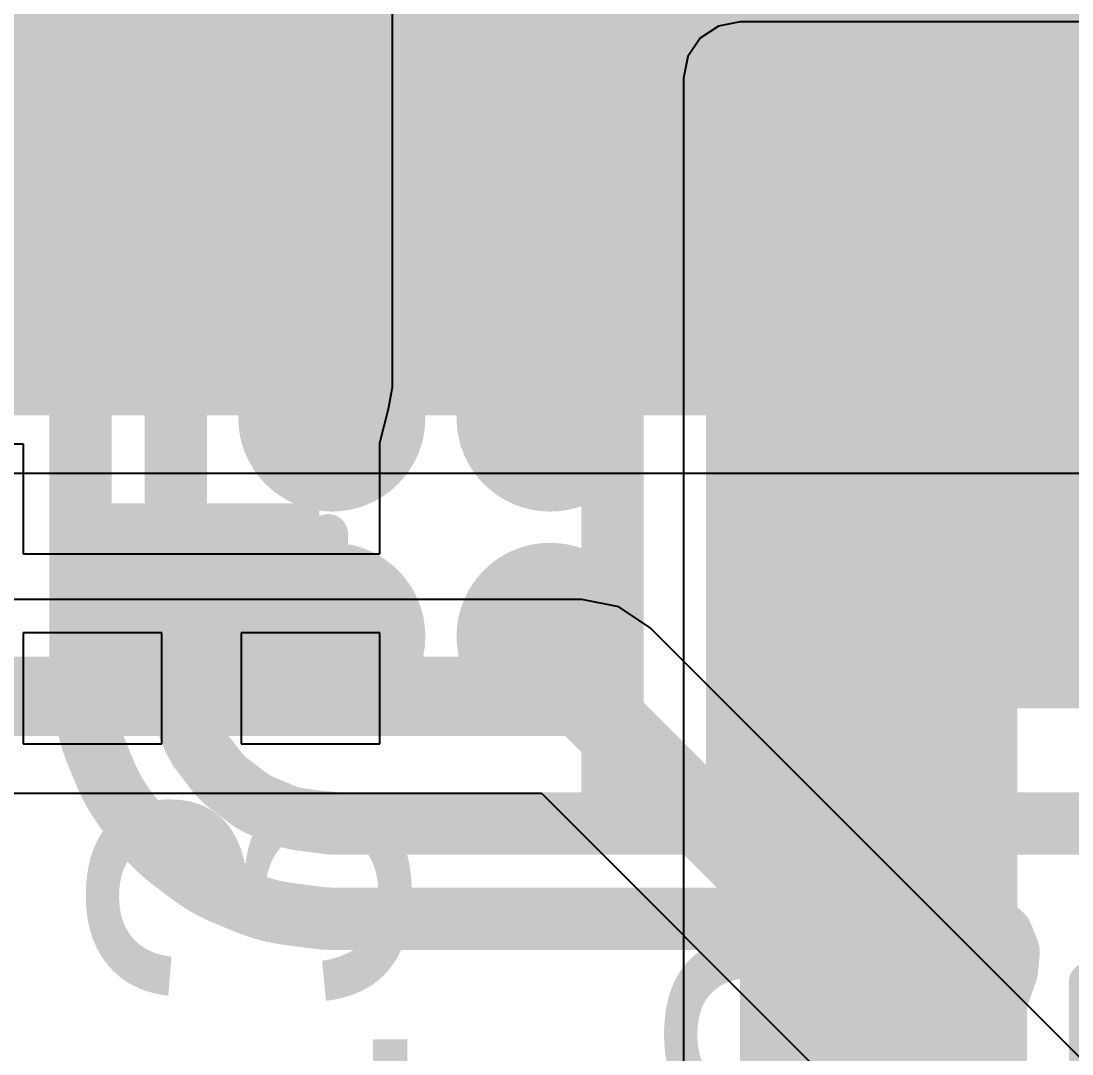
# Model space of a CAD drawing. Header units: inches. Extents: x 0 to 12.4, y -0.6 to 2.2.
# Drawn here: x 1.4382 to 1.5709, y 1.7039 to 1.8342 of the extents above; entities that cross this region are included whole.
import ezdxf

# ---------------------------------------------------------------- set-up
doc = ezdxf.new("R2010")
doc.units = ezdxf.units.IN
doc.header["$MEASUREMENT"] = 0
for name, color, linetype in [('Bottom Layer', 5, 'Continuous'), ('Dimension', 6, 'Continuous'), ('Mechanical 4', 56, 'Continuous'), ('Top Layer', 1, 'Continuous'), ('Top Overlay', 2, 'Continuous'), ('Top Paste', 8, 'Continuous'), ('Top Solder', 216, 'Continuous')]:
    doc.layers.add(name, color=color, linetype=linetype)
doc.styles.add('Arial', font='', dxfattribs={"height": 0.2})
doc.styles.get('Arial').set_extended_font_data('Arial')

# ---------------------------------------------------------------- blocks, each defined once
blk = doc.blocks.new('C___0402_6')
at = {"layer": 'Top Layer'}
for points in [[(-0.0275, -0.0125), (-0.0275, 0.0125), (-0.0095, 0.0125), (-0.0095, -0.0125)], [(0.0095, -0.0125), (0.0095, 0.0125), (0.0275, 0.0125), (0.0275, -0.0125)]]:
    blk.add_hatch(color=1, dxfattribs=at).paths.add_polyline_path(points)
at = {"layer": 'Top Paste'}
for points in [[(-0.0275, -0.0125), (-0.0275, 0.0125), (-0.0095, 0.0125), (-0.0095, -0.0125)], [(0.0095, -0.0125), (0.0095, 0.0125), (0.0275, 0.0125), (0.0275, -0.0125)]]:
    blk.add_hatch(color=8, dxfattribs=at).paths.add_polyline_path(points)
at = {"layer": 'Top Solder'}
for points in [[(-0.0298622, -0.0148622), (-0.0298622, 0.0148622), (-0.0071378, 0.0148622), (-0.0071378, -0.0148622)], [(0.0071378, -0.0148622), (0.0071378, 0.0148622), (0.0298622, 0.0148622), (0.0298622, -0.0148622)]]:
    blk.add_hatch(color=216, dxfattribs=at).paths.add_polyline_path(points)
at = {"layer": 'Top Overlay', "const_width": 0.005}
for points in [[(-0.031, 0.016), (-0.011, 0.016)], [(-0.031, 0.016), (-0.031, -0.016)], [(0.011, 0.016), (0.031, 0.016)], [(0.031, 0.016), (0.031, -0.016)], [(-0.031, -0.016), (-0.011, -0.016)], [(0.011, -0.016), (0.031, -0.016)]]:
    blk.add_lwpolyline(points, dxfattribs=at)
at = {"layer": 'Top Overlay', "const_width": 0.0025}
for points in [[(-0.03225, 0.016, 1), (-0.02975, 0.016, 1)], [(-0.03225, 0.016, 1), (-0.02975, 0.016, 1)], [(-0.01225, 0.016, 1), (-0.00975, 0.016, 1)], [(0.00975, 0.016, 1), (0.01225, 0.016, 1)], [(0.02975, 0.016, 1), (0.03225, 0.016, 1)], [(0.02975, 0.016, 1), (0.03225, 0.016, 1)], [(-0.03225, -0.016, 1), (-0.02975, -0.016, 1)], [(-0.03225, -0.016, 1), (-0.02975, -0.016, 1)], [(-0.01225, -0.016, 1), (-0.00975, -0.016, 1)], [(0.00975, -0.016, 1), (0.01225, -0.016, 1)], [(0.02975, -0.016, 1), (0.03225, -0.016, 1)], [(0.02975, -0.016, 1), (0.03225, -0.016, 1)]]:
    blk.add_lwpolyline(points, format="xyb", close=True, dxfattribs=at)
blk = doc.blocks.new('R___0402_24')
at = {"layer": 'Top Layer'}
for points in [[(-0.0275, -0.0125), (-0.0275, 0.0125), (-0.0095, 0.0125), (-0.0095, -0.0125)], [(0.0095, -0.0125), (0.0095, 0.0125), (0.0275, 0.0125), (0.0275, -0.0125)]]:
    blk.add_hatch(color=1, dxfattribs=at).paths.add_polyline_path(points)
at = {"layer": 'Top Paste'}
for points in [[(-0.0275, -0.0125), (-0.0275, 0.0125), (-0.0095, 0.0125), (-0.0095, -0.0125)], [(0.0095, -0.0125), (0.0095, 0.0125), (0.0275, 0.0125), (0.0275, -0.0125)]]:
    blk.add_hatch(color=8, dxfattribs=at).paths.add_polyline_path(points)
at = {"layer": 'Top Solder'}
for points in [[(-0.0296654, -0.0146654), (-0.0296654, 0.0146654), (-0.0073346, 0.0146654), (-0.0073346, -0.0146654)], [(0.0073346, -0.0146654), (0.0073346, 0.0146654), (0.0296654, 0.0146654), (0.0296654, -0.0146654)]]:
    blk.add_hatch(color=216, dxfattribs=at).paths.add_polyline_path(points)
at = {"layer": 'Top Overlay'}
for points, const_width in [([(-0.031, -0.016), (-0.031, 0.016)], 0.005), ([(0.031, 0.016), (-0.031, 0.016)], 0.005), ([(0.031, -0.016), (0.031, 0.016)], 0.005), ([(0.031, -0.016), (-0.031, -0.016)], 0.005), ([(0.032, -0.017), (-0.032, -0.017)], 0.000127)]:
    blk.add_lwpolyline(points, dxfattribs=dict(at, const_width=const_width))
for points, const_width in [([(-0.03225, 0.016, 1), (-0.02975, 0.016, 1)], 0.0025), ([(-0.03225, 0.016, 1), (-0.02975, 0.016, 1)], 0.0025), ([(0.02975, 0.016, 1), (0.03225, 0.016, 1)], 0.0025), ([(0.02975, 0.016, 1), (0.03225, 0.016, 1)], 0.0025), ([(-0.03225, -0.016, 1), (-0.02975, -0.016, 1)], 0.0025), ([(-0.03225, -0.016, 1), (-0.02975, -0.016, 1)], 0.0025), ([(0.02975, -0.016, 1), (0.03225, -0.016, 1)], 0.0025), ([(0.02975, -0.016, 1), (0.03225, -0.016, 1)], 0.0025), ([(-0.0320317, -0.017, 1), (-0.0319683, -0.017, 1)], 6.35e-05), ([(0.0319683, -0.017, 1), (0.0320317, -0.017, 1)], 6.35e-05)]:
    blk.add_lwpolyline(points, format="xyb", close=True, dxfattribs=dict(at, const_width=const_width))
blk = doc.blocks.new('C___1206_68')
at = {"layer": 'Top Layer'}
blk.add_hatch(color=1, dxfattribs=at).paths.add_polyline_path([(0.02, 0.035), (0.08, 0.035), (0.08, -0.035), (0.02, -0.035)])
at = {"layer": 'Top Paste'}
blk.add_hatch(color=8, dxfattribs=at).paths.add_polyline_path([(0.02, 0.035), (0.08, 0.035), (0.08, -0.035), (0.02, -0.035)])
at = {"layer": 'Top Solder'}
blk.add_hatch(color=216, dxfattribs=at).paths.add_polyline_path([(0.016, 0.039), (0.084, 0.039), (0.084, -0.039), (0.016, -0.039)])
at = {"layer": 'Top Overlay', "const_width": 0.005}
for points in [[(0.084, -0.039), (0.084, 0.039)], [(0.084, -0.039), (0.024, -0.039)]]:
    blk.add_lwpolyline(points, dxfattribs=at)
at = {"layer": 'Top Overlay', "const_width": 0.0025}
for points in [[(0.02275, -0.039, 1), (0.02525, -0.039, 1)], [(0.08275, -0.039, 1), (0.08525, -0.039, 1)], [(0.08275, -0.039, 1), (0.08525, -0.039, 1)]]:
    blk.add_lwpolyline(points, format="xyb", close=True, dxfattribs=at)

msp = doc.modelspace()

# ---------------------------------------------------------------- hatches: boundary and pattern name
at = {"layer": 'Dimension'}
h = msp.add_hatch(color=6, dxfattribs=at)
edge = h.paths.add_edge_path()
edge.add_arc((1.4774549, 1.7841305), 0.011811, 0, 360)
h = msp.add_hatch(color=6, dxfattribs=at)
edge = h.paths.add_edge_path()
edge.add_arc((1.5050139, 1.7841305), 0.011811, 0, 360)
h = msp.add_hatch(color=6, dxfattribs=at)
edge = h.paths.add_edge_path()
edge.add_arc((1.4774549, 1.7565714), 0.011811, 0, 360)
h = msp.add_hatch(color=6, dxfattribs=at)
edge = h.paths.add_edge_path()
edge.add_arc((1.5050139, 1.7565714), 0.011811, 0, 360)
at = {"layer": 'Top Layer'}
for points in [[(1.399, 1.788), (1.478, 1.788), (1.478, 1.845), (1.399, 1.845)], [(1.529, 1.75), (1.664, 1.75), (1.664, 1.827), (1.529, 1.827)], [(1.529, 1.648), (1.564, 1.648), (1.564, 1.827), (1.529, 1.827)]]:
    msp.add_hatch(color=1, dxfattribs=at).paths.add_polyline_path(points)

# ---------------------------------------------------------------- linework, layer by layer
at = {"layer": 'Bottom Layer'}
for p, q in [((1.3226573, 1.7771573), (1.64, 1.7771573)), ((1.509, 1.7612351), (0.96, 1.7612351)), ((1.5136822, 1.7603038), (1.509, 1.7612351)), ((1.5176515, 1.7576515), (1.5136822, 1.7603038)), ((1.7636515, 1.5116515), (1.5176515, 1.7576515)), ((0.96, 1.7367649), (1.5039321, 1.7367649)), ((1.5039321, 1.7367649), (1.7427649, 1.4979321))]:
    msp.add_line(p, q, dxfattribs=at)
for points, const_width in [([(1.304, 1.814), (1.64, 1.814)], 0.0590551), ([(0.923, 1.749), (1.509, 1.749)], 0.01), ([(1.509, 1.749), (1.755, 1.503)], 0.01)]:
    msp.add_lwpolyline(points, dxfattribs=dict(at, const_width=const_width))
at = {"layer": 'Bottom Layer', "const_width": 0.005}
msp.add_lwpolyline([(1.5065, 1.749, 1), (1.5115, 1.749, 1)], format="xyb", close=True, dxfattribs=at)
msp.add_lwpolyline([(1.5065, 1.749, 1), (1.5115, 1.749, 1)], format="xyb", close=True, dxfattribs=at)
at = {"layer": 'Dimension', "const_width": 0.007874}
for points in [[(1.4715073, 1.8191009), (1.4755276, 1.8196302)], [(1.4755276, 1.8196302), (1.4755297, 1.8196304)], [(1.4755297, 1.8196304), (1.4755677, 1.8196354)], [(1.4755677, 1.8196354), (1.4756061, 1.8196392)], [(1.4756061, 1.8196392), (1.4756081, 1.8196394)], [(1.4756081, 1.8196394), (1.4763101, 1.8197086)], [(1.4763101, 1.8197086), (1.4763124, 1.8197088)], [(1.4763124, 1.8197088), (1.4763508, 1.8197126)], [(1.4763508, 1.8197126), (1.4763892, 1.8197151)], [(1.4763892, 1.8197151), (1.4763917, 1.8197153)], [(1.4763917, 1.8197153), (1.4769487, 1.8197518)], [(1.4769487, 1.8197518), (1.4769499, 1.8197519)], [(1.4769499, 1.8197519), (1.4769881, 1.8197543)], [(1.4769881, 1.8197543), (1.4770263, 1.8197556)], [(1.4770263, 1.8197556), (1.4770265, 1.8197556)], [(1.4770265, 1.8197556), (1.4777345, 1.8197788)], [(1.4777345, 1.8197788), (1.4777356, 1.8197788)], [(1.4777356, 1.8197788), (1.4777748, 1.8197801)], [(1.4777748, 1.8197801), (1.528636, 1.8197801)], [(1.528636, 1.8197801), (1.580687, 1.8197801)], [(1.4636771, 1.8165038), (1.4670893, 1.8179172)], [(1.4670893, 1.8179172), (1.4670901, 1.8179175)], [(1.4670901, 1.8179175), (1.4671635, 1.8179479)], [(1.4671635, 1.8179479), (1.4672392, 1.8179736)], [(1.4672392, 1.8179736), (1.4672395, 1.8179737)], [(1.4672395, 1.8179737), (1.4685774, 1.8184278)], [(1.4685774, 1.8184278), (1.4685779, 1.818428)], [(1.4685779, 1.818428), (1.4686535, 1.8184537)], [(1.4686535, 1.8184537), (1.4687307, 1.8184744)], [(1.4687307, 1.8184744), (1.4687313, 1.8184745)], [(1.4687313, 1.8184745), (1.4698068, 1.8187627)], [(1.4698068, 1.8187627), (1.4698078, 1.8187629)], [(1.4698078, 1.8187629), (1.4698845, 1.8187835)], [(1.4698845, 1.8187835), (1.4699619, 1.8187989)], [(1.4699619, 1.8187989), (1.4699631, 1.8187991)], [(1.4699631, 1.8187991), (1.4713483, 1.8190746)], [(1.4713483, 1.8190746), (1.4713487, 1.8190747)], [(1.4713487, 1.8190747), (1.4714273, 1.8190903)], [(1.4714273, 1.8190903), (1.4715067, 1.8191008)], [(1.4715067, 1.8191008), (1.4715073, 1.8191009)], [(1.4611583, 1.8151804), (1.4621221, 1.8157369)], [(1.4621221, 1.8157369), (1.4621235, 1.8157377)], [(1.4621235, 1.8157377), (1.4621921, 1.8157773)], [(1.4621921, 1.8157773), (1.4622638, 1.8158127)], [(1.4622638, 1.8158127), (1.4622643, 1.8158129)], [(1.4622643, 1.8158129), (1.4635317, 1.816438)], [(1.4635317, 1.816438), (1.4635323, 1.8164382)], [(1.4635323, 1.8164382), (1.4636033, 1.8164732)], [(1.4636033, 1.8164732), (1.4636767, 1.8165037)], [(1.4636767, 1.8165037), (1.4636771, 1.8165038)], [(1.456787, 1.8119691), (1.4597172, 1.8142176)], [(1.4597172, 1.8142176), (1.4597185, 1.8142185)], [(1.4597185, 1.8142185), (1.4597805, 1.8142661)], [(1.4597805, 1.8142661), (1.459846, 1.8143098)], [(1.459846, 1.8143098), (1.4598469, 1.8143105)], [(1.4598469, 1.8143105), (1.4610218, 1.8150955)], [(1.4610218, 1.8150955), (1.4610223, 1.8150959)], [(1.4610223, 1.8150959), (1.4610886, 1.8151402)], [(1.4610886, 1.8151402), (1.4611574, 1.8151799)], [(1.4611574, 1.8151799), (1.4611583, 1.8151804)], [(1.4556006, 1.8109356), (1.4566627, 1.811867)], [(1.4566627, 1.811867), (1.4566634, 1.8118677)], [(1.4566634, 1.8118677), (1.4567231, 1.81192)], [(1.4567231, 1.81192), (1.4567866, 1.8119687)], [(1.4567866, 1.8119687), (1.456787, 1.8119691)], [(1.4536553, 1.8088597), (1.4545867, 1.8099218)], [(1.4545867, 1.8099218), (1.4545875, 1.8099226)], [(1.4545875, 1.8099226), (1.4546396, 1.809982)], [(1.4546396, 1.809982), (1.4546958, 1.8100383)], [(1.4546958, 1.8100383), (1.4546964, 1.8100389)], [(1.4546964, 1.8100389), (1.4554835, 1.8108259)], [(1.4554835, 1.8108259), (1.4554841, 1.8108265)], [(1.4554841, 1.8108265), (1.4555404, 1.8108828)], [(1.4555404, 1.8108828), (1.4555998, 1.8109349)], [(1.4555998, 1.8109349), (1.4556006, 1.8109356)], [(1.4513048, 1.8058051), (1.4535533, 1.8087353)], [(1.4535533, 1.8087353), (1.4535536, 1.8087358)], [(1.4535536, 1.8087358), (1.4536023, 1.8087992)], [(1.4536023, 1.8087992), (1.4536547, 1.808859)], [(1.4536547, 1.808859), (1.4536553, 1.8088597)], [(1.4729972, 1.8071657), (1.4771376, 1.8077107)], [(1.4771376, 1.8077107), (1.4777748, 1.8077525)], [(1.4777748, 1.8077525), (1.528636, 1.8077525)], [(1.5128879, 1.8077525), (1.5876911, 1.8077525)], [(1.5128879, 1.7329494), (1.5128879, 1.8077525)], [(1.528636, 1.7329494), (1.528636, 1.8077525)], [(1.468206, 1.8053612), (1.4717663, 1.8068359)], [(1.4717663, 1.8068359), (1.4729972, 1.8071657)], [(1.4504264, 1.8045), (1.4512122, 1.8056759)], [(1.4512122, 1.8056759), (1.4512128, 1.8056769)], [(1.4512128, 1.8056769), (1.4512563, 1.8057418)], [(1.4512563, 1.8057418), (1.4513041, 1.8058042)], [(1.4513041, 1.8058042), (1.4513048, 1.8058051)], [(1.4640451, 1.802378), (1.4671025, 1.8047241)], [(1.4671025, 1.8047241), (1.468206, 1.8053612)], [(1.4491245, 1.8020718), (1.4497094, 1.8032579)], [(1.4497094, 1.8032579), (1.4497096, 1.8032584)], [(1.4497096, 1.8032584), (1.4497449, 1.8033298)], [(1.4497449, 1.8033298), (1.4497847, 1.8033988)], [(1.4497847, 1.8033988), (1.449785, 1.8033995)], [(1.449785, 1.8033995), (1.4503418, 1.8043638)], [(1.4503418, 1.8043638), (1.4503422, 1.8043645)], [(1.4503422, 1.8043645), (1.450382, 1.8044334)], [(1.450382, 1.8044334), (1.4504257, 1.8044989)], [(1.4504257, 1.8044989), (1.4504264, 1.8045)], [(1.4490187, 1.8018456), (1.4490492, 1.801919)], [(1.4490492, 1.801919), (1.4491245, 1.8020718)], [(1.4631444, 1.8014772), (1.4640451, 1.802378)], [(1.447605, 1.7984326), (1.4490184, 1.8018448)], [(1.4490184, 1.8018448), (1.4490187, 1.8018456)], [(1.4607983, 1.7984198), (1.4631444, 1.8014772)], [(1.4470946, 1.7969451), (1.4475488, 1.7982833)], [(1.4475488, 1.7982833), (1.4475492, 1.7982843)], [(1.4475492, 1.7982843), (1.4475745, 1.7983589)], [(1.4475745, 1.7983589), (1.4476047, 1.7984318)], [(1.4476047, 1.7984318), (1.447605, 1.7984326)], [(1.4601612, 1.7973163), (1.4607983, 1.7984198)], [(1.4467597, 1.7957156), (1.447048, 1.7967916)], [(1.447048, 1.7967916), (1.4470481, 1.7967919)], [(1.4470481, 1.7967919), (1.4470688, 1.796869)], [(1.4470688, 1.796869), (1.4470943, 1.7969442)], [(1.4470943, 1.7969442), (1.4470946, 1.7969451)], [(1.4586865, 1.7937561), (1.4601612, 1.7973163)], [(1.4464476, 1.7941733), (1.4467233, 1.7955594)], [(1.4467233, 1.7955594), (1.4467235, 1.7955603)], [(1.4467235, 1.7955603), (1.4467389, 1.795638)], [(1.4467389, 1.795638), (1.4467594, 1.7957146)], [(1.4467594, 1.7957146), (1.4467597, 1.7957156)], [(1.4459852, 1.7907011), (1.4464216, 1.7940156)], [(1.4464216, 1.7940156), (1.4464217, 1.7940163)], [(1.4464217, 1.7940163), (1.446432, 1.794095)], [(1.446432, 1.794095), (1.4464475, 1.7941726)], [(1.4464475, 1.7941726), (1.4464476, 1.7941733)], [(1.4583567, 1.7925251), (1.4586865, 1.7937561)], [(1.4578116, 1.7883848), (1.4583567, 1.7925251)], [(1.445887, 1.7899546), (1.4459852, 1.7907011)], [(1.445768, 1.7885343), (1.4457802, 1.7887191)], [(1.4457802, 1.7887191), (1.4458072, 1.7891313)], [(1.4458072, 1.7891315), (1.4458098, 1.7891715)], [(1.4458072, 1.7891313), (1.4458072, 1.7891315)], [(1.4458098, 1.7891715), (1.445887, 1.7899546)], [(1.4457423, 1.7877476), (1.445768, 1.7885343)], [(1.4457423, 1.7529543), (1.4457423, 1.7877476)], [(1.4577698, 1.7877476), (1.4578116, 1.7883848)], [(1.4577698, 1.7529543), (1.4577698, 1.7877476)], [(1.5660376, 1.7717289), (1.5857226, 1.7520439)], [(1.4457423, 1.7529543), (1.4457435, 1.7529152)], [(1.4457435, 1.7529152), (1.4457436, 1.7529141)], [(1.4457436, 1.7529141), (1.4457668, 1.752206)], [(1.4577698, 1.7529543), (1.4578116, 1.7523171)], [(1.4457668, 1.752206), (1.445768, 1.7521676)], [(1.445768, 1.7521676), (1.4457705, 1.7521293)], [(1.4457705, 1.7521293), (1.4457706, 1.7521283)], [(1.4457706, 1.7521283), (1.4458072, 1.7515706)], [(1.4458072, 1.7515706), (1.4458098, 1.7515304)], [(1.4458098, 1.7515304), (1.445887, 1.7507472)], [(1.4578116, 1.7523171), (1.4583567, 1.7481768)], [(1.445887, 1.7507472), (1.4458922, 1.7507071)], [(1.4458922, 1.7507071), (1.4458923, 1.7507065)], [(1.4458923, 1.7507065), (1.4463829, 1.7469802)], [(1.4583567, 1.7481768), (1.4586865, 1.7469458)], [(1.4463829, 1.7469802), (1.446432, 1.7466069)], [(1.446432, 1.7466069), (1.4464475, 1.7465291)], [(1.4464475, 1.7465291), (1.4464476, 1.7465287)], [(1.4464476, 1.7465287), (1.4467233, 1.7451426)], [(1.4586865, 1.7469458), (1.4601612, 1.7433857)], [(1.4467233, 1.7451426), (1.4467234, 1.7451419)], [(1.4467234, 1.7451419), (1.4467389, 1.7450639)], [(1.4467389, 1.7450639), (1.4467595, 1.7449871)], [(1.4467595, 1.7449871), (1.4467597, 1.7449864)], [(1.4467597, 1.7449864), (1.4468695, 1.7445767)], [(1.4468695, 1.7445767), (1.4470688, 1.7438329)], [(1.4470688, 1.7438329), (1.4470944, 1.7437574)], [(1.4470944, 1.7437574), (1.4470946, 1.7437569)], [(1.4470946, 1.7437569), (1.4475488, 1.7424187)], [(1.4475488, 1.7424187), (1.447549, 1.7424181)], [(1.447549, 1.7424181), (1.4475745, 1.742343)], [(1.4475745, 1.742343), (1.4476048, 1.7422698)], [(1.4476048, 1.7422698), (1.447605, 1.7422693)], [(1.447605, 1.7422693), (1.4480725, 1.7411407)], [(1.4601612, 1.7433857), (1.4607984, 1.742282)], [(1.4607984, 1.742282), (1.4631442, 1.7392249)], [(1.4480725, 1.7411407), (1.4490492, 1.7387829)], [(1.4490492, 1.7387829), (1.4490842, 1.7387118)], [(1.4490842, 1.7387118), (1.4490845, 1.7387113)], [(1.4490845, 1.7387113), (1.4497095, 1.7374438)], [(1.4631442, 1.7392249), (1.4640454, 1.7383237)], [(1.4640454, 1.7383237), (1.4671024, 1.735978)], [(1.4497095, 1.7374438), (1.4497098, 1.7374433)], [(1.4497098, 1.7374433), (1.449745, 1.7373719)], [(1.449745, 1.7373719), (1.4503822, 1.7362682)], [(1.4503822, 1.7362682), (1.4512563, 1.7349601)], [(1.4671024, 1.735978), (1.4682061, 1.7353407)], [(1.4512563, 1.7349601), (1.4513045, 1.7348972)], [(1.4513045, 1.7348972), (1.4513047, 1.734897)], [(1.4513047, 1.734897), (1.4535533, 1.7319665)], [(1.4682061, 1.7353407), (1.4717662, 1.7338661)], [(1.4717662, 1.7338661), (1.4729972, 1.7335363)], [(1.4729972, 1.7335363), (1.4766248, 1.7330587)], [(1.4766248, 1.7330587), (1.4771376, 1.7329911)], [(1.4771376, 1.7329911), (1.4777748, 1.7329494)], [(1.4777748, 1.7329494), (1.528636, 1.7329494)], [(1.5128879, 1.7329494), (1.6185874, 1.7329494)], [(1.4535533, 1.7319665), (1.4535536, 1.7319662)], [(1.4535536, 1.7319662), (1.4536021, 1.731903)], [(1.4536021, 1.731903), (1.4546394, 1.7307202)], [(1.4546394, 1.7307202), (1.4555406, 1.729819)], [(1.4555406, 1.729819), (1.4567234, 1.7287817)], [(1.4567234, 1.7287817), (1.4567867, 1.7287331)], [(1.4567867, 1.7287331), (1.4567869, 1.7287329)], [(1.4567869, 1.7287329), (1.4587963, 1.7271911)], [(1.4587963, 1.7271911), (1.4597805, 1.7264359)], [(1.4597805, 1.7264359), (1.4610886, 1.7255618)], [(1.4610886, 1.7255618), (1.4621923, 1.7249246)], [(1.4621923, 1.7249246), (1.4636033, 1.7242287)], [(1.4636033, 1.7242287), (1.4671635, 1.7227541)], [(1.4671635, 1.7227541), (1.4686532, 1.7222484)], [(1.4686532, 1.7222484), (1.4698842, 1.7219185)], [(1.4698842, 1.7219185), (1.4714272, 1.7216116)], [(1.4714272, 1.7216116), (1.4755676, 1.7210665)], [(1.4755676, 1.7210665), (1.4763508, 1.7209893)], [(1.4763508, 1.7209893), (1.476988, 1.7209476)], [(1.476988, 1.7209476), (1.4777748, 1.7209218)], [(1.4777748, 1.7209218), (1.5128879, 1.7209218)], [(1.5128879, 1.7209218), (1.528636, 1.7209218)], [(1.528636, 1.7209218), (1.5580707, 1.7209218)], [(1.5580707, 1.7209218), (1.5603115, 1.7203772)], [(1.5603115, 1.7203772), (1.5620522, 1.7188649)], [(1.5620522, 1.7188649), (1.5629047, 1.7167224)], [(1.5626787, 1.7144276), (1.5629047, 1.7167224)], [(1.5615305, 1.7111461), (1.5626787, 1.7144276)], [(1.5613041, 1.7097345), (1.5613743, 1.7104833)], [(1.5613743, 1.7104833), (1.5614021, 1.7107793)], [(1.5614021, 1.7107793), (1.5615305, 1.7111461)], [(1.5612935, 1.7096209), (1.5613041, 1.709734)], [(1.5612935, 1.709507), (1.5612935, 1.7096209)], [(1.5612935, 1.6949748), (1.5612935, 1.709507)], [(1.5613041, 1.709734), (1.5613041, 1.7097345)]]:
    msp.add_lwpolyline(points, dxfattribs=at)
at = {"layer": 'Dimension', "const_width": 0.003937}
for points in [[(1.4735591, 1.8196302, 1), (1.4774961, 1.8196302, 1)], [(1.4735591, 1.8196302, 1), (1.4774961, 1.8196302, 1)], [(1.4735612, 1.8196304, 1), (1.4774982, 1.8196304, 1)], [(1.4735612, 1.8196304, 1), (1.4774982, 1.8196304, 1)], [(1.4735992, 1.8196354, 1), (1.4775362, 1.8196354, 1)], [(1.4735992, 1.8196354, 1), (1.4775362, 1.8196354, 1)], [(1.4736376, 1.8196392, 1), (1.4775746, 1.8196392, 1)], [(1.4736376, 1.8196392, 1), (1.4775746, 1.8196392, 1)], [(1.4736396, 1.8196394, 1), (1.4775766, 1.8196394, 1)], [(1.4736396, 1.8196394, 1), (1.4775766, 1.8196394, 1)], [(1.4743416, 1.8197086, 1), (1.4782786, 1.8197086, 1)], [(1.4743416, 1.8197086, 1), (1.4782786, 1.8197086, 1)], [(1.4743439, 1.8197088, 1), (1.4782809, 1.8197088, 1)], [(1.4743439, 1.8197088, 1), (1.4782809, 1.8197088, 1)], [(1.4743823, 1.8197126, 1), (1.4783193, 1.8197126, 1)], [(1.4743823, 1.8197126, 1), (1.4783193, 1.8197126, 1)], [(1.4744207, 1.8197151, 1), (1.4783577, 1.8197151, 1)], [(1.4744207, 1.8197151, 1), (1.4783577, 1.8197151, 1)], [(1.4744232, 1.8197153, 1), (1.4783602, 1.8197153, 1)], [(1.4744232, 1.8197153, 1), (1.4783602, 1.8197153, 1)], [(1.4749802, 1.8197518, 1), (1.4789172, 1.8197518, 1)], [(1.4749802, 1.8197518, 1), (1.4789172, 1.8197518, 1)], [(1.4749814, 1.8197519, 1), (1.4789184, 1.8197519, 1)], [(1.4749814, 1.8197519, 1), (1.4789184, 1.8197519, 1)], [(1.4750196, 1.8197543, 1), (1.4789566, 1.8197543, 1)], [(1.4750196, 1.8197543, 1), (1.4789566, 1.8197543, 1)], [(1.4750578, 1.8197556, 1), (1.4789948, 1.8197556, 1)], [(1.4750578, 1.8197556, 1), (1.4789948, 1.8197556, 1)], [(1.475058, 1.8197556, 1), (1.478995, 1.8197556, 1)], [(1.475058, 1.8197556, 1), (1.478995, 1.8197556, 1)], [(1.475766, 1.8197788, 1), (1.479703, 1.8197788, 1)], [(1.475766, 1.8197788, 1), (1.479703, 1.8197788, 1)], [(1.4757671, 1.8197788, 1), (1.4797041, 1.8197788, 1)], [(1.4757671, 1.8197788, 1), (1.4797041, 1.8197788, 1)], [(1.4758063, 1.8197801, 1), (1.4797433, 1.8197801, 1)], [(1.4758063, 1.8197801, 1), (1.4797433, 1.8197801, 1)], [(1.5266675, 1.8197801, 1), (1.5306045, 1.8197801, 1)], [(1.5266675, 1.8197801, 1), (1.5306045, 1.8197801, 1)], [(1.4651208, 1.8179172, 1), (1.4690578, 1.8179172, 1)], [(1.4651208, 1.8179172, 1), (1.4690578, 1.8179172, 1)], [(1.4651216, 1.8179175, 1), (1.4690586, 1.8179175, 1)], [(1.4651216, 1.8179175, 1), (1.4690586, 1.8179175, 1)], [(1.465195, 1.8179479, 1), (1.469132, 1.8179479, 1)], [(1.465195, 1.8179479, 1), (1.469132, 1.8179479, 1)], [(1.4652707, 1.8179736, 1), (1.4692077, 1.8179736, 1)], [(1.4652707, 1.8179736, 1), (1.4692077, 1.8179736, 1)], [(1.465271, 1.8179737, 1), (1.469208, 1.8179737, 1)], [(1.465271, 1.8179737, 1), (1.469208, 1.8179737, 1)], [(1.4666089, 1.8184278, 1), (1.4705459, 1.8184278, 1)], [(1.4666089, 1.8184278, 1), (1.4705459, 1.8184278, 1)], [(1.4666094, 1.818428, 1), (1.4705464, 1.818428, 1)], [(1.4666094, 1.818428, 1), (1.4705464, 1.818428, 1)], [(1.466685, 1.8184537, 1), (1.470622, 1.8184537, 1)], [(1.466685, 1.8184537, 1), (1.470622, 1.8184537, 1)], [(1.4667622, 1.8184744, 1), (1.4706992, 1.8184744, 1)], [(1.4667622, 1.8184744, 1), (1.4706992, 1.8184744, 1)], [(1.4667628, 1.8184745, 1), (1.4706998, 1.8184745, 1)], [(1.4667628, 1.8184745, 1), (1.4706998, 1.8184745, 1)], [(1.4678383, 1.8187627, 1), (1.4717753, 1.8187627, 1)], [(1.4678383, 1.8187627, 1), (1.4717753, 1.8187627, 1)], [(1.4678393, 1.8187629, 1), (1.4717763, 1.8187629, 1)], [(1.4678393, 1.8187629, 1), (1.4717763, 1.8187629, 1)], [(1.467916, 1.8187835, 1), (1.471853, 1.8187835, 1)], [(1.467916, 1.8187835, 1), (1.471853, 1.8187835, 1)], [(1.4679934, 1.8187989, 1), (1.4719304, 1.8187989, 1)], [(1.4679934, 1.8187989, 1), (1.4719304, 1.8187989, 1)], [(1.4679946, 1.8187991, 1), (1.4719316, 1.8187991, 1)], [(1.4679946, 1.8187991, 1), (1.4719316, 1.8187991, 1)], [(1.4693798, 1.8190746, 1), (1.4733168, 1.8190746, 1)], [(1.4693798, 1.8190746, 1), (1.4733168, 1.8190746, 1)], [(1.4693802, 1.8190747, 1), (1.4733172, 1.8190747, 1)], [(1.4693802, 1.8190747, 1), (1.4733172, 1.8190747, 1)], [(1.4694588, 1.8190903, 1), (1.4733958, 1.8190903, 1)], [(1.4694588, 1.8190903, 1), (1.4733958, 1.8190903, 1)], [(1.4695382, 1.8191008, 1), (1.4734752, 1.8191008, 1)], [(1.4695382, 1.8191008, 1), (1.4734752, 1.8191008, 1)], [(1.4695388, 1.8191009, 1), (1.4734758, 1.8191009, 1)], [(1.4695388, 1.8191009, 1), (1.4734758, 1.8191009, 1)], [(1.4601536, 1.8157369, 1), (1.4640906, 1.8157369, 1)], [(1.4601536, 1.8157369, 1), (1.4640906, 1.8157369, 1)], [(1.460155, 1.8157377, 1), (1.464092, 1.8157377, 1)], [(1.460155, 1.8157377, 1), (1.464092, 1.8157377, 1)], [(1.4602236, 1.8157773, 1), (1.4641606, 1.8157773, 1)], [(1.4602236, 1.8157773, 1), (1.4641606, 1.8157773, 1)], [(1.4602953, 1.8158127, 1), (1.4642323, 1.8158127, 1)], [(1.4602953, 1.8158127, 1), (1.4642323, 1.8158127, 1)], [(1.4602958, 1.8158129, 1), (1.4642328, 1.8158129, 1)], [(1.4602958, 1.8158129, 1), (1.4642328, 1.8158129, 1)], [(1.4615632, 1.816438, 1), (1.4655002, 1.816438, 1)], [(1.4615632, 1.816438, 1), (1.4655002, 1.816438, 1)], [(1.4615638, 1.8164382, 1), (1.4655008, 1.8164382, 1)], [(1.4615638, 1.8164382, 1), (1.4655008, 1.8164382, 1)], [(1.4616348, 1.8164732, 1), (1.4655718, 1.8164732, 1)], [(1.4616348, 1.8164732, 1), (1.4655718, 1.8164732, 1)], [(1.4617082, 1.8165037, 1), (1.4656452, 1.8165037, 1)], [(1.4617082, 1.8165037, 1), (1.4656452, 1.8165037, 1)], [(1.4617086, 1.8165038, 1), (1.4656456, 1.8165038, 1)], [(1.4617086, 1.8165038, 1), (1.4656456, 1.8165038, 1)], [(1.4577487, 1.8142176, 1), (1.4616857, 1.8142176, 1)], [(1.4577487, 1.8142176, 1), (1.4616857, 1.8142176, 1)], [(1.45775, 1.8142185, 1), (1.461687, 1.8142185, 1)], [(1.45775, 1.8142185, 1), (1.461687, 1.8142185, 1)], [(1.457812, 1.8142661, 1), (1.461749, 1.8142661, 1)], [(1.457812, 1.8142661, 1), (1.461749, 1.8142661, 1)], [(1.4578775, 1.8143098, 1), (1.4618145, 1.8143098, 1)], [(1.4578775, 1.8143098, 1), (1.4618145, 1.8143098, 1)], [(1.4578784, 1.8143105, 1), (1.4618154, 1.8143105, 1)], [(1.4578784, 1.8143105, 1), (1.4618154, 1.8143105, 1)], [(1.4590533, 1.8150955, 1), (1.4629903, 1.8150955, 1)], [(1.4590533, 1.8150955, 1), (1.4629903, 1.8150955, 1)], [(1.4590538, 1.8150959, 1), (1.4629908, 1.8150959, 1)], [(1.4590538, 1.8150959, 1), (1.4629908, 1.8150959, 1)], [(1.4591201, 1.8151402, 1), (1.4630571, 1.8151402, 1)], [(1.4591201, 1.8151402, 1), (1.4630571, 1.8151402, 1)], [(1.4591889, 1.8151799, 1), (1.4631259, 1.8151799, 1)], [(1.4591889, 1.8151799, 1), (1.4631259, 1.8151799, 1)], [(1.4591898, 1.8151804, 1), (1.4631268, 1.8151804, 1)], [(1.4591898, 1.8151804, 1), (1.4631268, 1.8151804, 1)], [(1.4546942, 1.811867, 1), (1.4586312, 1.811867, 1)], [(1.4546942, 1.811867, 1), (1.4586312, 1.811867, 1)], [(1.4546949, 1.8118677, 1), (1.4586319, 1.8118677, 1)], [(1.4546949, 1.8118677, 1), (1.4586319, 1.8118677, 1)], [(1.4547546, 1.81192, 1), (1.4586916, 1.81192, 1)], [(1.4547546, 1.81192, 1), (1.4586916, 1.81192, 1)], [(1.4548181, 1.8119687, 1), (1.4587551, 1.8119687, 1)], [(1.4548181, 1.8119687, 1), (1.4587551, 1.8119687, 1)], [(1.4548185, 1.8119691, 1), (1.4587555, 1.8119691, 1)], [(1.4548185, 1.8119691, 1), (1.4587555, 1.8119691, 1)], [(1.4526182, 1.8099218, 1), (1.4565552, 1.8099218, 1)], [(1.4526182, 1.8099218, 1), (1.4565552, 1.8099218, 1)], [(1.452619, 1.8099226, 1), (1.456556, 1.8099226, 1)], [(1.452619, 1.8099226, 1), (1.456556, 1.8099226, 1)], [(1.4526711, 1.809982, 1), (1.4566081, 1.809982, 1)], [(1.4526711, 1.809982, 1), (1.4566081, 1.809982, 1)], [(1.4527273, 1.8100383, 1), (1.4566643, 1.8100383, 1)], [(1.4527273, 1.8100383, 1), (1.4566643, 1.8100383, 1)], [(1.4527279, 1.8100389, 1), (1.4566649, 1.8100389, 1)], [(1.4527279, 1.8100389, 1), (1.4566649, 1.8100389, 1)], [(1.453515, 1.8108259, 1), (1.457452, 1.8108259, 1)], [(1.453515, 1.8108259, 1), (1.457452, 1.8108259, 1)], [(1.4535156, 1.8108265, 1), (1.4574526, 1.8108265, 1)], [(1.4535156, 1.8108265, 1), (1.4574526, 1.8108265, 1)], [(1.4535719, 1.8108828, 1), (1.4575089, 1.8108828, 1)], [(1.4535719, 1.8108828, 1), (1.4575089, 1.8108828, 1)], [(1.4536313, 1.8109349, 1), (1.4575683, 1.8109349, 1)], [(1.4536313, 1.8109349, 1), (1.4575683, 1.8109349, 1)], [(1.4536321, 1.8109356, 1), (1.4575691, 1.8109356, 1)], [(1.4536321, 1.8109356, 1), (1.4575691, 1.8109356, 1)], [(1.4515848, 1.8087353, 1), (1.4555218, 1.8087353, 1)], [(1.4515848, 1.8087353, 1), (1.4555218, 1.8087353, 1)], [(1.4515851, 1.8087358, 1), (1.4555221, 1.8087358, 1)], [(1.4515851, 1.8087358, 1), (1.4555221, 1.8087358, 1)], [(1.4516338, 1.8087992, 1), (1.4555708, 1.8087992, 1)], [(1.4516338, 1.8087992, 1), (1.4555708, 1.8087992, 1)], [(1.4516862, 1.808859, 1), (1.4556232, 1.808859, 1)], [(1.4516862, 1.808859, 1), (1.4556232, 1.808859, 1)], [(1.4516868, 1.8088597, 1), (1.4556238, 1.8088597, 1)], [(1.4516868, 1.8088597, 1), (1.4556238, 1.8088597, 1)], [(1.4751691, 1.8077107, 1), (1.4791061, 1.8077107, 1)], [(1.4751691, 1.8077107, 1), (1.4791061, 1.8077107, 1)], [(1.4758063, 1.8077525, 1), (1.4797433, 1.8077525, 1)], [(1.4758063, 1.8077525, 1), (1.4797433, 1.8077525, 1)], [(1.5109194, 1.8077525, 1), (1.5148564, 1.8077525, 1)], [(1.5109194, 1.8077525, 1), (1.5148564, 1.8077525, 1)], [(1.5266675, 1.8077525, 1), (1.5306045, 1.8077525, 1)], [(1.5266675, 1.8077525, 1), (1.5306045, 1.8077525, 1)], [(1.4697978, 1.8068359, 1), (1.4737348, 1.8068359, 1)], [(1.4697978, 1.8068359, 1), (1.4737348, 1.8068359, 1)], [(1.4710287, 1.8071657, 1), (1.4749657, 1.8071657, 1)], [(1.4710287, 1.8071657, 1), (1.4749657, 1.8071657, 1)], [(1.4492437, 1.8056759, 1), (1.4531807, 1.8056759, 1)], [(1.4492437, 1.8056759, 1), (1.4531807, 1.8056759, 1)], [(1.4492443, 1.8056769, 1), (1.4531813, 1.8056769, 1)], [(1.4492443, 1.8056769, 1), (1.4531813, 1.8056769, 1)], [(1.4492878, 1.8057418, 1), (1.4532248, 1.8057418, 1)], [(1.4492878, 1.8057418, 1), (1.4532248, 1.8057418, 1)], [(1.4493356, 1.8058042, 1), (1.4532726, 1.8058042, 1)], [(1.4493356, 1.8058042, 1), (1.4532726, 1.8058042, 1)], [(1.4493363, 1.8058051, 1), (1.4532733, 1.8058051, 1)], [(1.4493363, 1.8058051, 1), (1.4532733, 1.8058051, 1)], [(1.465134, 1.8047241, 1), (1.469071, 1.8047241, 1)], [(1.465134, 1.8047241, 1), (1.469071, 1.8047241, 1)], [(1.4662375, 1.8053612, 1), (1.4701745, 1.8053612, 1)], [(1.4662375, 1.8053612, 1), (1.4701745, 1.8053612, 1)], [(1.4477409, 1.8032579, 1), (1.4516779, 1.8032579, 1)], [(1.4477409, 1.8032579, 1), (1.4516779, 1.8032579, 1)], [(1.4477411, 1.8032584, 1), (1.4516781, 1.8032584, 1)], [(1.4477411, 1.8032584, 1), (1.4516781, 1.8032584, 1)], [(1.4477764, 1.8033298, 1), (1.4517134, 1.8033298, 1)], [(1.4477764, 1.8033298, 1), (1.4517134, 1.8033298, 1)], [(1.4478162, 1.8033988, 1), (1.4517532, 1.8033988, 1)], [(1.4478162, 1.8033988, 1), (1.4517532, 1.8033988, 1)], [(1.4478165, 1.8033995, 1), (1.4517535, 1.8033995, 1)], [(1.4478165, 1.8033995, 1), (1.4517535, 1.8033995, 1)], [(1.4483733, 1.8043638, 1), (1.4523103, 1.8043638, 1)], [(1.4483733, 1.8043638, 1), (1.4523103, 1.8043638, 1)], [(1.4483737, 1.8043645, 1), (1.4523107, 1.8043645, 1)], [(1.4483737, 1.8043645, 1), (1.4523107, 1.8043645, 1)], [(1.4484135, 1.8044334, 1), (1.4523505, 1.8044334, 1)], [(1.4484135, 1.8044334, 1), (1.4523505, 1.8044334, 1)], [(1.4484572, 1.8044989, 1), (1.4523942, 1.8044989, 1)], [(1.4484572, 1.8044989, 1), (1.4523942, 1.8044989, 1)], [(1.4484579, 1.8045, 1), (1.4523949, 1.8045, 1)], [(1.4484579, 1.8045, 1), (1.4523949, 1.8045, 1)], [(1.4470807, 1.801919, 1), (1.4510177, 1.801919, 1)], [(1.4470807, 1.801919, 1), (1.4510177, 1.801919, 1)], [(1.447156, 1.8020718, 1), (1.451093, 1.8020718, 1)], [(1.447156, 1.8020718, 1), (1.451093, 1.8020718, 1)], [(1.4620766, 1.802378, 1), (1.4660136, 1.802378, 1)], [(1.4620766, 1.802378, 1), (1.4660136, 1.802378, 1)], [(1.4470499, 1.8018448, 1), (1.4509869, 1.8018448, 1)], [(1.4470499, 1.8018448, 1), (1.4509869, 1.8018448, 1)], [(1.4470502, 1.8018456, 1), (1.4509872, 1.8018456, 1)], [(1.4470502, 1.8018456, 1), (1.4509872, 1.8018456, 1)], [(1.4611759, 1.8014772, 1), (1.4651129, 1.8014772, 1)], [(1.4611759, 1.8014772, 1), (1.4651129, 1.8014772, 1)], [(1.4455803, 1.7982833, 1), (1.4495173, 1.7982833, 1)], [(1.4455803, 1.7982833, 1), (1.4495173, 1.7982833, 1)], [(1.4455807, 1.7982843, 1), (1.4495177, 1.7982843, 1)], [(1.4455807, 1.7982843, 1), (1.4495177, 1.7982843, 1)], [(1.445606, 1.7983589, 1), (1.449543, 1.7983589, 1)], [(1.445606, 1.7983589, 1), (1.449543, 1.7983589, 1)], [(1.4456362, 1.7984318, 1), (1.4495732, 1.7984318, 1)], [(1.4456362, 1.7984318, 1), (1.4495732, 1.7984318, 1)], [(1.4456365, 1.7984326, 1), (1.4495735, 1.7984326, 1)], [(1.4456365, 1.7984326, 1), (1.4495735, 1.7984326, 1)], [(1.4588298, 1.7984198, 1), (1.4627668, 1.7984198, 1)], [(1.4588298, 1.7984198, 1), (1.4627668, 1.7984198, 1)], [(1.4450795, 1.7967916, 1), (1.4490165, 1.7967916, 1)], [(1.4450795, 1.7967916, 1), (1.4490165, 1.7967916, 1)], [(1.4450796, 1.7967919, 1), (1.4490166, 1.7967919, 1)], [(1.4450796, 1.7967919, 1), (1.4490166, 1.7967919, 1)], [(1.4451003, 1.796869, 1), (1.4490373, 1.796869, 1)], [(1.4451003, 1.796869, 1), (1.4490373, 1.796869, 1)], [(1.4451258, 1.7969442, 1), (1.4490628, 1.7969442, 1)], [(1.4451258, 1.7969442, 1), (1.4490628, 1.7969442, 1)], [(1.4451261, 1.7969451, 1), (1.4490631, 1.7969451, 1)], [(1.4451261, 1.7969451, 1), (1.4490631, 1.7969451, 1)], [(1.4581927, 1.7973163, 1), (1.4621297, 1.7973163, 1)], [(1.4581927, 1.7973163, 1), (1.4621297, 1.7973163, 1)], [(1.4447548, 1.7955594, 1), (1.4486918, 1.7955594, 1)], [(1.4447548, 1.7955594, 1), (1.4486918, 1.7955594, 1)], [(1.444755, 1.7955603, 1), (1.448692, 1.7955603, 1)], [(1.444755, 1.7955603, 1), (1.448692, 1.7955603, 1)], [(1.4447704, 1.795638, 1), (1.4487074, 1.795638, 1)], [(1.4447704, 1.795638, 1), (1.4487074, 1.795638, 1)], [(1.4447909, 1.7957146, 1), (1.4487279, 1.7957146, 1)], [(1.4447909, 1.7957146, 1), (1.4487279, 1.7957146, 1)], [(1.4447912, 1.7957156, 1), (1.4487282, 1.7957156, 1)], [(1.4447912, 1.7957156, 1), (1.4487282, 1.7957156, 1)], [(1.4444531, 1.7940156, 1), (1.4483901, 1.7940156, 1)], [(1.4444531, 1.7940156, 1), (1.4483901, 1.7940156, 1)], [(1.4444532, 1.7940163, 1), (1.4483902, 1.7940163, 1)], [(1.4444532, 1.7940163, 1), (1.4483902, 1.7940163, 1)], [(1.4444635, 1.794095, 1), (1.4484005, 1.794095, 1)], [(1.4444635, 1.794095, 1), (1.4484005, 1.794095, 1)], [(1.444479, 1.7941726, 1), (1.448416, 1.7941726, 1)], [(1.444479, 1.7941726, 1), (1.448416, 1.7941726, 1)], [(1.4444791, 1.7941733, 1), (1.4484161, 1.7941733, 1)], [(1.4444791, 1.7941733, 1), (1.4484161, 1.7941733, 1)], [(1.456718, 1.7937561, 1), (1.460655, 1.7937561, 1)], [(1.456718, 1.7937561, 1), (1.460655, 1.7937561, 1)], [(1.4563882, 1.7925251, 1), (1.4603252, 1.7925251, 1)], [(1.4563882, 1.7925251, 1), (1.4603252, 1.7925251, 1)], [(1.4440167, 1.7907011, 1), (1.4479537, 1.7907011, 1)], [(1.4440167, 1.7907011, 1), (1.4479537, 1.7907011, 1)], [(1.4438117, 1.7887191, 1), (1.4477487, 1.7887191, 1)], [(1.4438117, 1.7887191, 1), (1.4477487, 1.7887191, 1)], [(1.4438387, 1.7891315, 1), (1.4477757, 1.7891315, 1)], [(1.4438387, 1.7891315, 1), (1.4477757, 1.7891315, 1)], [(1.4438387, 1.7891313, 1), (1.4477757, 1.7891313, 1)], [(1.4438387, 1.7891313, 1), (1.4477757, 1.7891313, 1)], [(1.4438413, 1.7891715, 1), (1.4477783, 1.7891715, 1)], [(1.4438413, 1.7891715, 1), (1.4477783, 1.7891715, 1)], [(1.4439185, 1.7899546, 1), (1.4478555, 1.7899546, 1)], [(1.4439185, 1.7899546, 1), (1.4478555, 1.7899546, 1)], [(1.4437738, 1.7877476, 1), (1.4477108, 1.7877476, 1)], [(1.4437738, 1.7877476, 1), (1.4477108, 1.7877476, 1)], [(1.4437995, 1.7885343, 1), (1.4477365, 1.7885343, 1)], [(1.4437995, 1.7885343, 1), (1.4477365, 1.7885343, 1)], [(1.4558013, 1.7877476, 1), (1.4597383, 1.7877476, 1)], [(1.4558013, 1.7877476, 1), (1.4597383, 1.7877476, 1)], [(1.4558431, 1.7883848, 1), (1.4597801, 1.7883848, 1)], [(1.4558431, 1.7883848, 1), (1.4597801, 1.7883848, 1)], [(1.5640691, 1.7717289, 1), (1.5680061, 1.7717289, 1)], [(1.4437738, 1.7529543, 1), (1.4477108, 1.7529543, 1)], [(1.4437738, 1.7529543, 1), (1.4477108, 1.7529543, 1)], [(1.443775, 1.7529152, 1), (1.447712, 1.7529152, 1)], [(1.443775, 1.7529152, 1), (1.447712, 1.7529152, 1)], [(1.4437751, 1.7529141, 1), (1.4477121, 1.7529141, 1)], [(1.4437751, 1.7529141, 1), (1.4477121, 1.7529141, 1)], [(1.4558013, 1.7529543, 1), (1.4597383, 1.7529543, 1)], [(1.4558013, 1.7529543, 1), (1.4597383, 1.7529543, 1)], [(1.4437983, 1.752206, 1), (1.4477353, 1.752206, 1)], [(1.4437983, 1.752206, 1), (1.4477353, 1.752206, 1)], [(1.4437995, 1.7521676, 1), (1.4477365, 1.7521676, 1)], [(1.4437995, 1.7521676, 1), (1.4477365, 1.7521676, 1)], [(1.443802, 1.7521293, 1), (1.447739, 1.7521293, 1)], [(1.443802, 1.7521293, 1), (1.447739, 1.7521293, 1)], [(1.4438021, 1.7521283, 1), (1.4477391, 1.7521283, 1)], [(1.4438021, 1.7521283, 1), (1.4477391, 1.7521283, 1)], [(1.4438387, 1.7515706, 1), (1.4477757, 1.7515706, 1)], [(1.4438387, 1.7515706, 1), (1.4477757, 1.7515706, 1)], [(1.4438413, 1.7515304, 1), (1.4477783, 1.7515304, 1)], [(1.4438413, 1.7515304, 1), (1.4477783, 1.7515304, 1)], [(1.4558431, 1.7523171, 1), (1.4597801, 1.7523171, 1)], [(1.4558431, 1.7523171, 1), (1.4597801, 1.7523171, 1)], [(1.4439185, 1.7507472, 1), (1.4478555, 1.7507472, 1)], [(1.4439185, 1.7507472, 1), (1.4478555, 1.7507472, 1)], [(1.4439237, 1.7507071, 1), (1.4478607, 1.7507071, 1)], [(1.4439237, 1.7507071, 1), (1.4478607, 1.7507071, 1)], [(1.4439238, 1.7507065, 1), (1.4478608, 1.7507065, 1)], [(1.4439238, 1.7507065, 1), (1.4478608, 1.7507065, 1)], [(1.4563882, 1.7481768, 1), (1.4603252, 1.7481768, 1)], [(1.4563882, 1.7481768, 1), (1.4603252, 1.7481768, 1)], [(1.4444144, 1.7469802, 1), (1.4483514, 1.7469802, 1)], [(1.4444144, 1.7469802, 1), (1.4483514, 1.7469802, 1)], [(1.4444635, 1.7466069, 1), (1.4484005, 1.7466069, 1)], [(1.4444635, 1.7466069, 1), (1.4484005, 1.7466069, 1)], [(1.444479, 1.7465291, 1), (1.448416, 1.7465291, 1)], [(1.444479, 1.7465291, 1), (1.448416, 1.7465291, 1)], [(1.4444791, 1.7465287, 1), (1.4484161, 1.7465287, 1)], [(1.4444791, 1.7465287, 1), (1.4484161, 1.7465287, 1)], [(1.456718, 1.7469458, 1), (1.460655, 1.7469458, 1)], [(1.456718, 1.7469458, 1), (1.460655, 1.7469458, 1)], [(1.4447548, 1.7451426, 1), (1.4486918, 1.7451426, 1)], [(1.4447548, 1.7451426, 1), (1.4486918, 1.7451426, 1)], [(1.4447549, 1.7451419, 1), (1.4486919, 1.7451419, 1)], [(1.4447549, 1.7451419, 1), (1.4486919, 1.7451419, 1)], [(1.4447704, 1.7450639, 1), (1.4487074, 1.7450639, 1)], [(1.4447704, 1.7450639, 1), (1.4487074, 1.7450639, 1)], [(1.444791, 1.7449871, 1), (1.448728, 1.7449871, 1)], [(1.444791, 1.7449871, 1), (1.448728, 1.7449871, 1)], [(1.4447912, 1.7449864, 1), (1.4487282, 1.7449864, 1)], [(1.4447912, 1.7449864, 1), (1.4487282, 1.7449864, 1)], [(1.444901, 1.7445767, 1), (1.448838, 1.7445767, 1)], [(1.444901, 1.7445767, 1), (1.448838, 1.7445767, 1)], [(1.4451003, 1.7438329, 1), (1.4490373, 1.7438329, 1)], [(1.4451003, 1.7438329, 1), (1.4490373, 1.7438329, 1)], [(1.4451259, 1.7437574, 1), (1.4490629, 1.7437574, 1)], [(1.4451259, 1.7437574, 1), (1.4490629, 1.7437574, 1)], [(1.4451261, 1.7437569, 1), (1.4490631, 1.7437569, 1)], [(1.4451261, 1.7437569, 1), (1.4490631, 1.7437569, 1)], [(1.4455803, 1.7424187, 1), (1.4495173, 1.7424187, 1)], [(1.4455803, 1.7424187, 1), (1.4495173, 1.7424187, 1)], [(1.4455805, 1.7424181, 1), (1.4495175, 1.7424181, 1)], [(1.4455805, 1.7424181, 1), (1.4495175, 1.7424181, 1)], [(1.445606, 1.742343, 1), (1.449543, 1.742343, 1)], [(1.445606, 1.742343, 1), (1.449543, 1.742343, 1)], [(1.4456363, 1.7422698, 1), (1.4495733, 1.7422698, 1)], [(1.4456363, 1.7422698, 1), (1.4495733, 1.7422698, 1)], [(1.4456365, 1.7422693, 1), (1.4495735, 1.7422693, 1)], [(1.4456365, 1.7422693, 1), (1.4495735, 1.7422693, 1)], [(1.4581927, 1.7433857, 1), (1.4621297, 1.7433857, 1)], [(1.4581927, 1.7433857, 1), (1.4621297, 1.7433857, 1)], [(1.4588299, 1.742282, 1), (1.4627669, 1.742282, 1)], [(1.4588299, 1.742282, 1), (1.4627669, 1.742282, 1)], [(1.446104, 1.7411407, 1), (1.450041, 1.7411407, 1)], [(1.446104, 1.7411407, 1), (1.450041, 1.7411407, 1)], [(1.4470807, 1.7387829, 1), (1.4510177, 1.7387829, 1)], [(1.4470807, 1.7387829, 1), (1.4510177, 1.7387829, 1)], [(1.4471157, 1.7387118, 1), (1.4510527, 1.7387118, 1)], [(1.4471157, 1.7387118, 1), (1.4510527, 1.7387118, 1)], [(1.447116, 1.7387113, 1), (1.451053, 1.7387113, 1)], [(1.447116, 1.7387113, 1), (1.451053, 1.7387113, 1)], [(1.4611757, 1.7392249, 1), (1.4651127, 1.7392249, 1)], [(1.4611757, 1.7392249, 1), (1.4651127, 1.7392249, 1)], [(1.4620769, 1.7383237, 1), (1.4660139, 1.7383237, 1)], [(1.4620769, 1.7383237, 1), (1.4660139, 1.7383237, 1)], [(1.447741, 1.7374438, 1), (1.451678, 1.7374438, 1)], [(1.447741, 1.7374438, 1), (1.451678, 1.7374438, 1)], [(1.4477413, 1.7374433, 1), (1.4516783, 1.7374433, 1)], [(1.4477413, 1.7374433, 1), (1.4516783, 1.7374433, 1)], [(1.4477765, 1.7373719, 1), (1.4517135, 1.7373719, 1)], [(1.4477765, 1.7373719, 1), (1.4517135, 1.7373719, 1)], [(1.4484137, 1.7362682, 1), (1.4523507, 1.7362682, 1)], [(1.4484137, 1.7362682, 1), (1.4523507, 1.7362682, 1)], [(1.4651339, 1.735978, 1), (1.4690709, 1.735978, 1)], [(1.4651339, 1.735978, 1), (1.4690709, 1.735978, 1)], [(1.4492878, 1.7349601, 1), (1.4532248, 1.7349601, 1)], [(1.4492878, 1.7349601, 1), (1.4532248, 1.7349601, 1)], [(1.449336, 1.7348972, 1), (1.453273, 1.7348972, 1)], [(1.449336, 1.7348972, 1), (1.453273, 1.7348972, 1)], [(1.4493362, 1.734897, 1), (1.4532732, 1.734897, 1)], [(1.4493362, 1.734897, 1), (1.4532732, 1.734897, 1)], [(1.4662376, 1.7353407, 1), (1.4701746, 1.7353407, 1)], [(1.4662376, 1.7353407, 1), (1.4701746, 1.7353407, 1)], [(1.4697977, 1.7338661, 1), (1.4737347, 1.7338661, 1)], [(1.4697977, 1.7338661, 1), (1.4737347, 1.7338661, 1)], [(1.4710287, 1.7335363, 1), (1.4749657, 1.7335363, 1)], [(1.4710287, 1.7335363, 1), (1.4749657, 1.7335363, 1)], [(1.4746563, 1.7330587, 1), (1.4785933, 1.7330587, 1)], [(1.4746563, 1.7330587, 1), (1.4785933, 1.7330587, 1)], [(1.4751691, 1.7329911, 1), (1.4791061, 1.7329911, 1)], [(1.4751691, 1.7329911, 1), (1.4791061, 1.7329911, 1)], [(1.4758063, 1.7329494, 1), (1.4797433, 1.7329494, 1)], [(1.4758063, 1.7329494, 1), (1.4797433, 1.7329494, 1)], [(1.5109194, 1.7329494, 1), (1.5148564, 1.7329494, 1)], [(1.5109194, 1.7329494, 1), (1.5148564, 1.7329494, 1)], [(1.5266675, 1.7329494, 1), (1.5306045, 1.7329494, 1)], [(1.5266675, 1.7329494, 1), (1.5306045, 1.7329494, 1)], [(1.4515848, 1.7319665, 1), (1.4555218, 1.7319665, 1)], [(1.4515848, 1.7319665, 1), (1.4555218, 1.7319665, 1)], [(1.4515851, 1.7319662, 1), (1.4555221, 1.7319662, 1)], [(1.4515851, 1.7319662, 1), (1.4555221, 1.7319662, 1)], [(1.4516336, 1.731903, 1), (1.4555706, 1.731903, 1)], [(1.4516336, 1.731903, 1), (1.4555706, 1.731903, 1)], [(1.4526709, 1.7307202, 1), (1.4566079, 1.7307202, 1)], [(1.4526709, 1.7307202, 1), (1.4566079, 1.7307202, 1)], [(1.4535721, 1.729819, 1), (1.4575091, 1.729819, 1)], [(1.4535721, 1.729819, 1), (1.4575091, 1.729819, 1)], [(1.4547549, 1.7287817, 1), (1.4586919, 1.7287817, 1)], [(1.4547549, 1.7287817, 1), (1.4586919, 1.7287817, 1)], [(1.4548182, 1.7287331, 1), (1.4587552, 1.7287331, 1)], [(1.4548182, 1.7287331, 1), (1.4587552, 1.7287331, 1)], [(1.4548184, 1.7287329, 1), (1.4587554, 1.7287329, 1)], [(1.4548184, 1.7287329, 1), (1.4587554, 1.7287329, 1)], [(1.4568278, 1.7271911, 1), (1.4607648, 1.7271911, 1)], [(1.4568278, 1.7271911, 1), (1.4607648, 1.7271911, 1)], [(1.457812, 1.7264359, 1), (1.461749, 1.7264359, 1)], [(1.457812, 1.7264359, 1), (1.461749, 1.7264359, 1)], [(1.4591201, 1.7255618, 1), (1.4630571, 1.7255618, 1)], [(1.4591201, 1.7255618, 1), (1.4630571, 1.7255618, 1)], [(1.4602238, 1.7249246, 1), (1.4641608, 1.7249246, 1)], [(1.4602238, 1.7249246, 1), (1.4641608, 1.7249246, 1)], [(1.4616348, 1.7242287, 1), (1.4655718, 1.7242287, 1)], [(1.4616348, 1.7242287, 1), (1.4655718, 1.7242287, 1)], [(1.465195, 1.7227541, 1), (1.469132, 1.7227541, 1)], [(1.465195, 1.7227541, 1), (1.469132, 1.7227541, 1)], [(1.4666847, 1.7222484, 1), (1.4706217, 1.7222484, 1)], [(1.4666847, 1.7222484, 1), (1.4706217, 1.7222484, 1)], [(1.4679157, 1.7219185, 1), (1.4718527, 1.7219185, 1)], [(1.4679157, 1.7219185, 1), (1.4718527, 1.7219185, 1)], [(1.4694587, 1.7216116, 1), (1.4733957, 1.7216116, 1)], [(1.4694587, 1.7216116, 1), (1.4733957, 1.7216116, 1)], [(1.4735991, 1.7210665, 1), (1.4775361, 1.7210665, 1)], [(1.4735991, 1.7210665, 1), (1.4775361, 1.7210665, 1)], [(1.4743823, 1.7209893, 1), (1.4783193, 1.7209893, 1)], [(1.4743823, 1.7209893, 1), (1.4783193, 1.7209893, 1)], [(1.4750195, 1.7209476, 1), (1.4789565, 1.7209476, 1)], [(1.4750195, 1.7209476, 1), (1.4789565, 1.7209476, 1)], [(1.4758063, 1.7209218, 1), (1.4797433, 1.7209218, 1)], [(1.4758063, 1.7209218, 1), (1.4797433, 1.7209218, 1)], [(1.5109194, 1.7209218, 1), (1.5148564, 1.7209218, 1)], [(1.5109194, 1.7209218, 1), (1.5148564, 1.7209218, 1)], [(1.5266675, 1.7209218, 1), (1.5306045, 1.7209218, 1)], [(1.5266675, 1.7209218, 1), (1.5306045, 1.7209218, 1)], [(1.5561022, 1.7209218, 1), (1.5600392, 1.7209218, 1)], [(1.5561022, 1.7209218, 1), (1.5600392, 1.7209218, 1)], [(1.558343, 1.7203772, 1), (1.56228, 1.7203772, 1)], [(1.558343, 1.7203772, 1), (1.56228, 1.7203772, 1)], [(1.5600837, 1.7188649, 1), (1.5640207, 1.7188649, 1)], [(1.5600837, 1.7188649, 1), (1.5640207, 1.7188649, 1)], [(1.5609362, 1.7167224, 1), (1.5648732, 1.7167224, 1)], [(1.5609362, 1.7167224, 1), (1.5648732, 1.7167224, 1)], [(1.5607102, 1.7144276, 1), (1.5646472, 1.7144276, 1)], [(1.5607102, 1.7144276, 1), (1.5646472, 1.7144276, 1)], [(1.5594058, 1.7104833, 1), (1.5633428, 1.7104833, 1)], [(1.5594058, 1.7104833, 1), (1.5633428, 1.7104833, 1)], [(1.5594336, 1.7107793, 1), (1.5633706, 1.7107793, 1)], [(1.5594336, 1.7107793, 1), (1.5633706, 1.7107793, 1)], [(1.559562, 1.7111461, 1), (1.563499, 1.7111461, 1)], [(1.559562, 1.7111461, 1), (1.563499, 1.7111461, 1)], [(1.559325, 1.7096209, 1), (1.563262, 1.7096209, 1)], [(1.559325, 1.7096209, 1), (1.563262, 1.7096209, 1)], [(1.559325, 1.709507, 1), (1.563262, 1.709507, 1)], [(1.559325, 1.709507, 1), (1.563262, 1.709507, 1)], [(1.5593356, 1.7097345, 1), (1.5632726, 1.7097345, 1)], [(1.5593356, 1.7097345, 1), (1.5632726, 1.7097345, 1)], [(1.5593356, 1.709734, 1), (1.5632726, 1.709734, 1)], [(1.5593356, 1.709734, 1), (1.5632726, 1.709734, 1)]]:
    msp.add_lwpolyline(points, format="xyb", close=True, dxfattribs=at)
at = {"layer": 'Mechanical 4', "const_width": 0.0047244}
msp.add_lwpolyline([(1.5329685, 1.7961868), (1.5329685, 1.8521909)], dxfattribs=at)
at = {"layer": 'Mechanical 4', "const_width": 0.0023622}
msp.add_lwpolyline([(1.5317874, 1.7961868, 1), (1.5341496, 1.7961868, 1)], format="xyb", close=True, dxfattribs=at)
at = {"layer": 'Top Layer'}
for p, q in [((1.4851371, 1.788), (1.4851371, 1.845)), ((1.529, 1.8341371), (1.5262688, 1.8335938)), ((1.6118629, 1.8341371), (1.529, 1.8341371)), ((1.5262688, 1.8335938), (1.5239533, 1.8320467)), ((1.5239533, 1.8320467), (1.5224062, 1.8297312)), ((1.5224062, 1.8297312), (1.5218629, 1.827)), ((1.5218629, 1.827), (1.5218629, 1.75)), ((1.4845938, 1.7852688), (1.4851371, 1.788)), ((1.4835001, 1.781), (1.4845938, 1.7852688)), ((1.399, 1.7808629), (1.4385, 1.7808629)), ((1.4385, 1.7808629), (1.4385, 1.7669996)), ((1.4835, 1.7809999), (1.4835001, 1.781)), ((1.4835, 1.7669996), (1.4835, 1.7809999)), ((1.4385, 1.7669996), (1.4609998, 1.7669996)), ((1.4609998, 1.7669996), (1.4835, 1.7669996)), ((1.4559998, 1.7569996), (1.4385, 1.7569996)), ((1.4385, 1.7569996), (1.4385, 1.743)), ((1.4559998, 1.743), (1.4559998, 1.7569996)), ((1.4835, 1.7569996), (1.4659998, 1.7569996)), ((1.4659998, 1.7569996), (1.4659998, 1.743)), ((1.4835, 1.743), (1.4835, 1.7569996)), ((1.5218629, 1.75), (1.5218629, 1.6765511)), ((1.4385, 1.743), (1.4559998, 1.743)), ((1.4659998, 1.743), (1.4835, 1.743))]:
    msp.add_line(p, q, dxfattribs=at)

# ---------------------------------------------------------------- block references
for name, p, rotation in [('C___1206_68', (1.568, 1.834), 270), ('C___0402_6', (1.461, 1.7805), 90), ('R___0402_24', (1.5890079, 1.6819291), 270)]:
    msp.add_blockref(name, p, dxfattribs=dict(rotation=rotation))

# ---------------------------------------------------------------- texts
at = {"layer": 'Top Overlay', "style": 'Arial'}
for s, p in [('C13', (1.4869935, 1.6370162)), ('R3', (1.5600014, 1.6506066))]:
    msp.add_text(s, height=0.04, rotation=90, dxfattribs=at).set_placement(p)

doc.saveas('drawing.dxf')
